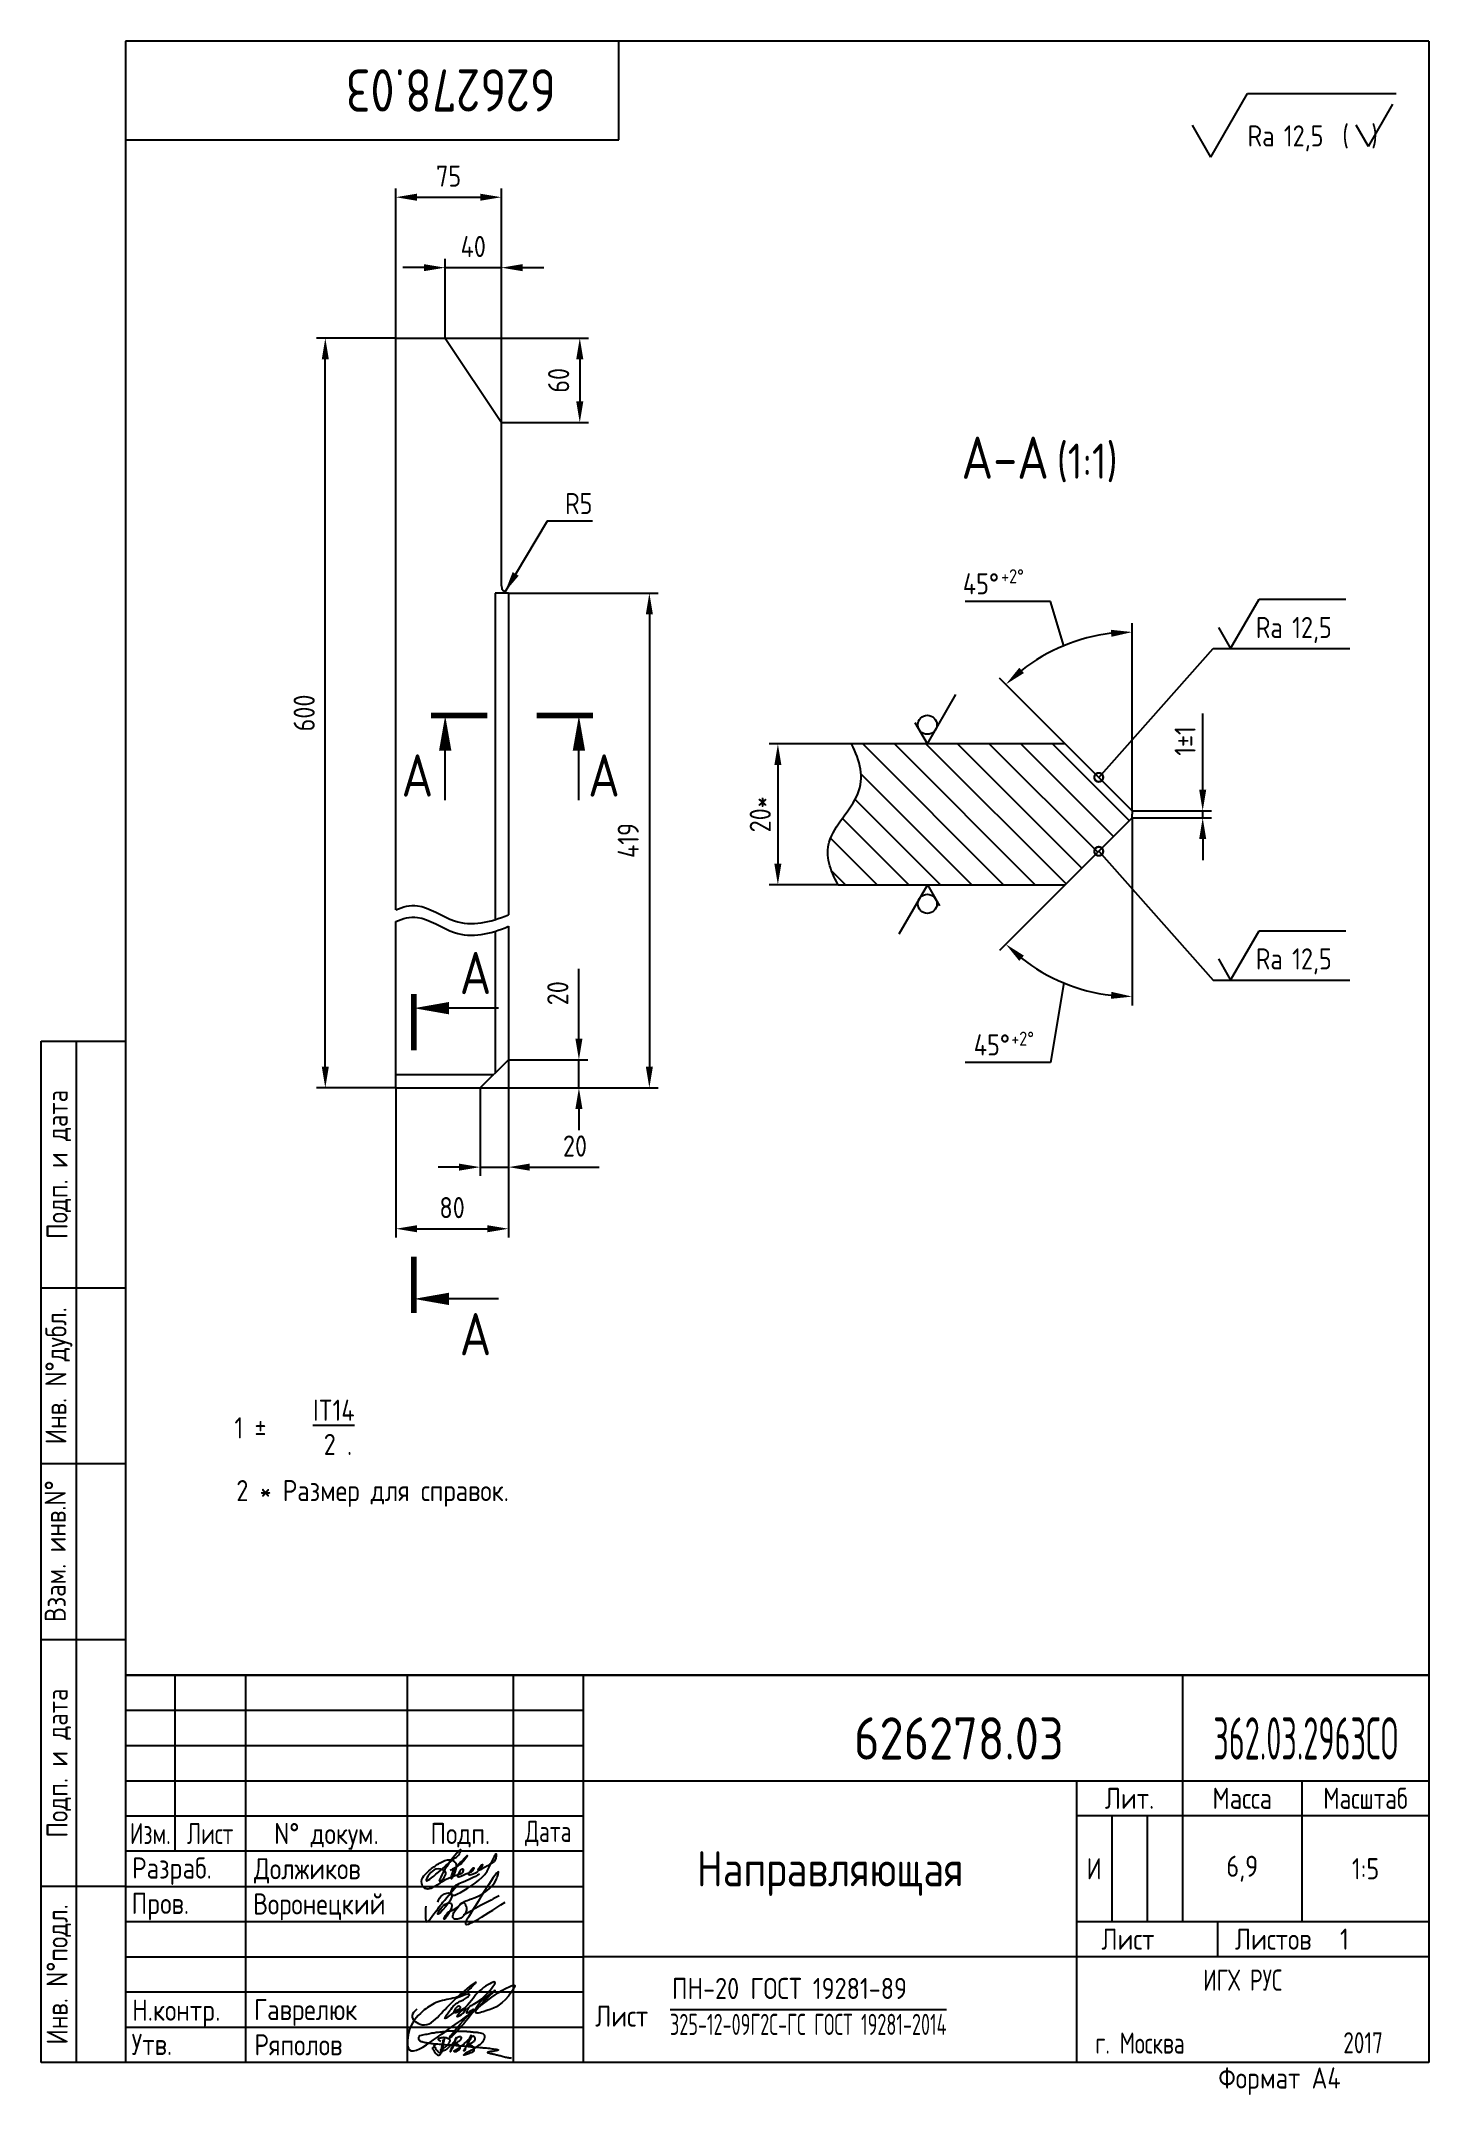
# Paper-space layout 'A3_protect' of a CAD drawing. Header units: millimetres. Extents: x 554 to 751, y 0 to 292.
# The model-space entities are those that its viewports show. They can reach past a viewport. Long polylines and large blocks are cut down to what shows.
import ezdxf
from ezdxf.enums import TextEntityAlignment as Align

# ---------------------------------------------------------------- set-up
doc = ezdxf.new("R2010")
doc.units = ezdxf.units.MM
doc.layers.add('AM_VIEWS', color=1, linetype='Continuous', lineweight=25, plot=False)
for name, color, linetype in [('Bord', 1, 'Continuous'), ('Cont', 6, 'Continuous'), ('Dim', 7, 'Continuous'), ('Hatch', 2, 'Continuous'), ('Text', 3, 'Continuous'), ('Textb', 6, 'Continuous'), ('Vporti', 7, 'Continuous')]:
    doc.layers.add(name, color=color, linetype=linetype)
doc.layers.get('Vporti').off()
doc.styles.add('Style1', font='romans.shx', dxfattribs={"width": 0.8})
doc.dimstyles.new('Copy of Lin_5', dxfattribs={"dimscale": 5, "dimtxt": 3, "dimasz": 3, "dimexe": 1.25, "dimexo": 0, "dimgap": 1.5, "dimtad": 1, "dimdec": 0, "dimtxsty": 'Style1', "dimcen": 2.5, "dimclrt": 3, "dimadec": 5, "dimazin": 0, "dimtfac": 1, "dimtdec": 0, "dimtmove": 0, "dimatfit": 3, "dimldrblk": 'DOTSMALL', "dimfxl": 1, "dimarcsym": 0})
doc.dimstyles.new('Dia$0', dxfattribs={"dimtxt": 3, "dimasz": 3, "dimexe": 1.25, "dimexo": 0, "dimgap": 1, "dimtad": 1, "dimtxsty": 'Style1', "dimcen": 2.5, "dimclrt": 3, "dimadec": 0, "dimazin": 0, "dimtfac": 1, "dimtmove": 0, "dimatfit": 3, "dimfxl": 1, "dimarcsym": 0})
doc.dimstyles.new('Poz_2', dxfattribs={"dimscale": 2, "dimtxt": 6, "dimasz": 2.5, "dimexe": 1.25, "dimexo": 0, "dimgap": 1, "dimtad": 2, "dimtoh": 1, "dimdec": 0, "dimtxsty": 'Style1', "dimblk": 'DOTSMALL', "dimcen": 2.5, "dimclrt": 6, "dimadec": 0, "dimazin": 0, "dimtfac": 1, "dimtdec": 0, "dimtmove": 0, "dimatfit": 3, "dimldrblk": 'DOTSMALL', "dimfxl": 1, "dimarcsym": 0})

# ---------------------------------------------------------------- blocks, each defined once
blk = doc.blocks.new('A4')
at = {"layer": 'Bord'}
for p, q in [((20, 55), (85, 55)), ((20, 50), (85, 50)), ((20, 45), (85, 45)), ((160, 40), (160, 25)), ((165, 40), (165, 25)), ((20, 30), (85, 30)), ((20, 25), (85, 25)), ((20, 20), (85, 20)), ((20, 15), (85, 15)), ((20, 10), (85, 10))]:
    blk.add_line(p, q, dxfattribs=at)
at = {"layer": 'Cont'}
for p, q in [((205, 292), (20, 292)), ((20, 292), (20, 5)), ((90, 278), (90, 292)), ((205, 292), (205, 5)), ((20, 278), (90, 278)), ((8, 5), (8, 150)), ((8, 150), (20, 150)), ((13, 5), (13, 150)), ((8, 115), (20, 115)), ((20, 90), (8, 90)), ((20, 65), (8, 65)), ((205, 60), (20, 60)), ((20, 60), (205, 60)), ((27, 60), (27, 35)), ((37, 60), (37, 5)), ((60, 5), (60, 60)), ((75, 60), (75, 5)), ((85, 5), (85, 60)), ((170, 60), (170, 25)), ((85, 45), (205, 45)), ((155, 5), (155, 45)), ((187, 25), (187, 45)), ((20, 40), (85, 40)), ((205, 40), (155, 40)), ((85, 35), (20, 35)), ((20, 30), (8, 30)), ((155, 25), (205, 25)), ((175, 25), (175, 20)), ((205, 20), (85, 20)), ((20, 5), (8, 5)), ((205, 5), (20, 5))]:
    blk.add_line(p, q, dxfattribs=at)
at = {"layer": 'Text', "style": 'Style1', "width": 0.8}
for s, p in [('Подп. и дата', (10.5, 132.5)), ('Инв. N%%dдубл.', (10.5, 102.5)), ('Взам. инв.N%%d ', (10, 78.38)), ('Подп. и дата', (10.5, 47.5)), ('Инв. N%%dподл.', (10.5, 17.5))]:
    blk.add_text(s, height=3, rotation=90, dxfattribs=at).set_placement(p, align=Align.MIDDLE)
at = {"layer": 'Text', "style": 'Style1'}
for s, width, p in [('Лит.', 0.8, (162.5, 42.5)), ('Масса', 0.8, (178.5, 42.5)), ('Масштаб', 0.75, (196, 42.5)), ('Изм.', 0.7, (23.5, 37.5)), ('Лист', 0.7, (32, 37.5)), ('N%%d докум.', 0.8, (48.5, 37.5)), ('Подп.', 0.8, (67.5, 37.5)), ('Лист', 0.8, (162.27, 22.5)), ('Листов', 0.8, (182.9, 22.5))]:
    blk.add_text(s, height=3, dxfattribs=dict(at, width=width)).set_placement(p, align=Align.MIDDLE_CENTER)
at = {"layer": 'Text', "style": 'Style1', "width": 0.7}
for s, p in [('Дата', (80, 37.5)), ('ИГХ РУС', (178.57, 16.69))]:
    blk.add_text(s, height=3, dxfattribs=at).set_placement(p, align=Align.MIDDLE)
at = {"layer": 'Text', "style": 'Style1'}
for s, width, p in [('Разpаб.', 0.8, (20.92, 31.1)), ('Пpов.', 0.8, (20.84, 26.08)), ('Н.контp.', 0.8, (20.92, 10.92)), ('Утв.', 0.8, (20.84, 6.06)), ('г. Москва', 0.7, (157.64, 6.25)), ('Фоpмат А4', 0.8, (175.11, 1.29))]:
    blk.add_text(s, height=3, dxfattribs=dict(at, width=width)).set_placement(p)
for tag, p, width in [('ФИО', (39, 31), 0.8), ('ФИО', (39, 26), 0.8), ('ГОСТ_СОРТАМЕНТА', (98.19, 14), 0.8), ('ФИО', (39, 11), 0.8), ('ФИО', (39, 6), 0.8), ('2017', (192.85, 6.29), 0.7)]:
    blk.add_attdef(tag, p, '', height=3, dxfattribs=dict(at, width=width))
at = {"layer": 'Text', "style": 'Style1', "width": 0.8}
for tag, p in [('И', (157.49, 32.5)), ('700', (178.5, 32.5)), ('1:20', (196, 32.5))]:
    blk.add_attdef(tag, text='', height=3, dxfattribs=at).set_placement(p, align=Align.MIDDLE)
blk.add_attdef('Сборочный_чертеж', text='', height=3, dxfattribs=at).set_placement((120, 21.3), align=Align.CENTER)
for tag, p in [('1', (171.12, 22.5)), ('2', (193, 22.5))]:
    blk.add_attdef(tag, text='', height=3, dxfattribs=at).set_placement(p, align=Align.MIDDLE_CENTER)
blk.add_attdef('ЛИСТ', text='', height=3, dxfattribs=at).set_placement((85.99, 12.5), align=Align.MIDDLE_LEFT)
at = {"layer": 'Text', "style": 'Style1', "width": 0.7}
blk.add_attdef('%%OГОСТ_ТЕХ._ТРЕБОВАНИЙ', text='', height=3, dxfattribs=at).set_placement((98.19, 8), align=Align.BOTTOM_LEFT)
at = {"layer": 'Textb', "style": 'Style1', "width": 0.8}
blk.add_attdef('1234567', (81, 290), '', height=6, rotation=180, dxfattribs=at)
blk.add_attdef('1234567', (123.4, 48), '', height=6, dxfattribs=at)
for tag, height, p in [('123ХЯ', 6, (183.62, 48)), ('НАИМЕНОВАНИЕ', 5, (120, 30))]:
    blk.add_attdef(tag, text='', height=height, dxfattribs=at).set_placement(p, align=Align.CENTER)
blk = doc.blocks.new('A$C314368CF')
at = {"layer": 'Text'}
for q in [(7.18, 6), (1.98, 3)]:
    blk.add_line((3.72, 0), q, dxfattribs=at)
at = {"layer": 'Text', "style": 'Style1', "width": 0.8}
blk.add_text('(  )', height=3, dxfattribs=at).set_placement((0, 0))
blk = doc.blocks.new('sherISO_18')
at = {"layer": 'Cont'}
for p, q in [((-30.94, -16.46), (-25.74, -7.46)), ((-25.74, -7.46), (-4.67, -7.46)), ((-30.94, -16.46), (-33.54, -11.96))]:
    blk.add_line(p, q, dxfattribs=at)
blk.add_blockref('A$C314368CF', (-12.3, -14.96))
at = {"layer": 'Textb', "style": 'Style1', "width": 0.8}
blk.add_text('Ra', height=3, dxfattribs=at).set_placement((-25.74, -14.96))
blk.add_attdef('12,5', (-20.6, -14.96), '', height=3, dxfattribs=at)
blk = doc.blocks.new('razrez05')
at = {"layer": 'Text'}
blk.add_lwpolyline([(0, 0, 0, 1.76, 0), (0, -5, 1.76, 1.76, 0)], format="xyseb", dxfattribs=at)
at = {"layer": 'Text', "const_width": 0.8}
blk.add_lwpolyline([(-1.997, 0), (6.003, 0)], dxfattribs=at)
at = {"layer": 'Text'}
blk.add_lwpolyline([(0, -12), (0, -5)], dxfattribs=at)
at = {"layer": 'Textb', "style": 'Style1', "width": 0.8}
blk.add_attdef('А', text='', height=6, dxfattribs=at).set_placement((-1.7, -11.499, 39), align=Align.RIGHT)
blk = doc.blocks.new('*D48')
at = {"layer": 'Defpoints', "color": 0, "transparency": 16777216}
for p in [(2882.94, 2208.19), (2932.94, 2208.19), (2932.94, 1675.87)]:
    blk.add_point(p, dxfattribs=at)
at = {"layer": 'Dim', "color": 0, "lineweight": -2, "transparency": 16777216}
for p, q in [((2932.94, 2208.19), (2876.69, 2208.19)), ((2882.94, 1690.87), (2882.94, 2193.19)), ((2932.94, 1675.87), (2876.69, 1675.87))]:
    blk.add_line(p, q, dxfattribs=at)
at = {"layer": 'Dim', "color": 0, "transparency": 16777216}
for points in [[(2880.44, 2193.19), (2885.44, 2193.19), (2882.94, 2208.19)], [(2880.44, 1690.87), (2885.44, 1690.87), (2882.94, 1675.87)]]:
    blk.add_solid(points, dxfattribs=at)
at = {"layer": 'Dim', "color": 3, "transparency": 16777216, "insert": (2867.94, 1942.03), "char_height": 15, "attachment_point": 5, "rotation": 90, "style": 'Style1'}
blk.add_mtext('600', dxfattribs=at)
blk = doc.blocks.new('_DotSmall')
at = {"color": 0, "linetype": 'ByBlock', "const_width": 0.5}
blk.add_lwpolyline([(-0.0625, 0, 1), (0.0625, 0, 1)], format="xyb", close=True, dxfattribs=at)
blk = doc.blocks.new('*D49')
at = {"layer": 'Defpoints', "color": 0, "transparency": 16777216}
for p in [(3012.94, 1695.87), (2932.94, 1675.87), (3012.94, 1575.87)]:
    blk.add_point(p, dxfattribs=at)
at = {"layer": 'Dim', "color": 0, "lineweight": -2, "transparency": 16777216}
for p, q in [((3012.94, 1695.87), (3012.94, 1569.62)), ((2932.94, 1675.87), (2932.94, 1569.62)), ((2947.94, 1575.87), (2997.94, 1575.87))]:
    blk.add_line(p, q, dxfattribs=at)
at = {"layer": 'Dim', "color": 0, "transparency": 16777216}
for points in [[(2947.94, 1578.37), (2947.94, 1573.37), (2932.94, 1575.87)], [(2997.94, 1578.37), (2997.94, 1573.37), (3012.94, 1575.87)]]:
    blk.add_solid(points, dxfattribs=at)
at = {"layer": 'Dim', "color": 3, "transparency": 16777216, "insert": (2972.94, 1590.87), "char_height": 15, "attachment_point": 5, "style": 'Style1'}
blk.add_mtext('80', dxfattribs=at)
blk = doc.blocks.new('*D50')
at = {"layer": 'Defpoints', "color": 0, "transparency": 16777216}
for p in [(3012.94, 1695.87), (2992.94, 1675.87), (3012.94, 1619.62)]:
    blk.add_point(p, dxfattribs=at)
at = {"layer": 'Dim', "color": 0, "lineweight": -2, "transparency": 16777216}
for p, q in [((3012.94, 1695.87), (3012.94, 1613.37)), ((2992.94, 1675.87), (2992.94, 1613.37)), ((2977.94, 1619.62), (2962.94, 1619.62)), ((2992.94, 1619.62), (3012.94, 1619.62)), ((3027.94, 1619.62), (3077.37, 1619.62))]:
    blk.add_line(p, q, dxfattribs=at)
at = {"layer": 'Dim', "color": 0, "transparency": 16777216}
for points in [[(2977.94, 1622.12), (2977.94, 1617.12), (2992.94, 1619.62)], [(3027.94, 1622.12), (3027.94, 1617.12), (3012.94, 1619.62)]]:
    blk.add_solid(points, dxfattribs=at)
at = {"layer": 'Dim', "color": 3, "transparency": 16777216, "insert": (3060.15, 1634.62), "char_height": 15, "attachment_point": 5, "style": 'Style1'}
blk.add_mtext('20', dxfattribs=at)
blk = doc.blocks.new('*D51')
at = {"layer": 'Defpoints', "color": 0, "transparency": 16777216}
for p in [(3012.94, 1695.87), (3062.94, 1695.87), (2992.94, 1675.87)]:
    blk.add_point(p, dxfattribs=at)
at = {"layer": 'Dim', "color": 0, "lineweight": -2, "transparency": 16777216}
for p, q in [((3062.94, 1710.87), (3062.94, 1760.3)), ((3012.94, 1695.87), (3069.19, 1695.87)), ((3062.94, 1675.87), (3062.94, 1695.87)), ((2992.94, 1675.87), (3069.19, 1675.87)), ((3062.94, 1660.87), (3062.94, 1645.87))]:
    blk.add_line(p, q, dxfattribs=at)
at = {"layer": 'Dim', "color": 0, "transparency": 16777216}
for points in [[(3060.44, 1710.87), (3065.44, 1710.87), (3062.94, 1695.87)], [(3060.44, 1660.87), (3065.44, 1660.87), (3062.94, 1675.87)]]:
    blk.add_solid(points, dxfattribs=at)
at = {"layer": 'Dim', "color": 3, "transparency": 16777216, "insert": (3047.94, 1743.09), "char_height": 15, "attachment_point": 5, "rotation": 90, "style": 'Style1'}
blk.add_mtext('20', dxfattribs=at)
blk = doc.blocks.new('*D52')
at = {"layer": 'Defpoints', "color": 0, "transparency": 16777216}
for p in [(3007.94, 2258.19), (2967.94, 2208.19), (3007.94, 2148.19)]:
    blk.add_point(p, dxfattribs=at)
at = {"layer": 'Dim', "color": 0, "lineweight": -2, "transparency": 16777216}
for p, q in [((2967.94, 2208.19), (2967.94, 2264.44)), ((3007.94, 2148.19), (3007.94, 2264.44)), ((2952.94, 2258.19), (2937.94, 2258.19)), ((2967.94, 2258.19), (3007.94, 2258.19)), ((3022.94, 2258.19), (3037.94, 2258.19))]:
    blk.add_line(p, q, dxfattribs=at)
at = {"layer": 'Dim', "color": 0, "transparency": 16777216}
for points in [[(2952.94, 2260.69), (2952.94, 2255.69), (2967.94, 2258.19)], [(3022.94, 2260.69), (3022.94, 2255.69), (3007.94, 2258.19)]]:
    blk.add_solid(points, dxfattribs=at)
at = {"layer": 'Dim', "color": 3, "transparency": 16777216, "insert": (2987.94, 2273.19), "char_height": 15, "attachment_point": 5, "style": 'Style1'}
blk.add_mtext('40', dxfattribs=at)
blk = doc.blocks.new('*D53')
at = {"layer": 'Defpoints', "color": 0, "transparency": 16777216}
for p in [(2967.94, 2208.19), (3007.94, 2148.19), (3063.56, 2148.19)]:
    blk.add_point(p, dxfattribs=at)
at = {"layer": 'Dim', "color": 0, "lineweight": -2, "transparency": 16777216}
for p, q in [((2967.94, 2208.19), (3069.81, 2208.19)), ((3063.56, 2193.19), (3063.56, 2163.19)), ((3007.94, 2148.19), (3069.81, 2148.19))]:
    blk.add_line(p, q, dxfattribs=at)
at = {"layer": 'Dim', "color": 0, "transparency": 16777216}
for points in [[(3061.06, 2193.19), (3066.06, 2193.19), (3063.56, 2208.19)], [(3061.06, 2163.19), (3066.06, 2163.19), (3063.56, 2148.19)]]:
    blk.add_solid(points, dxfattribs=at)
at = {"layer": 'Dim', "color": 3, "transparency": 16777216, "insert": (3048.56, 2178.19), "char_height": 15, "attachment_point": 5, "rotation": 90, "style": 'Style1'}
blk.add_mtext('60', dxfattribs=at)
blk = doc.blocks.new('*D54')
at = {"layer": 'Defpoints', "color": 0, "transparency": 16777216}
for p in [(3012.94, 2027.19), (2992.94, 1675.87), (3112.94, 1675.87)]:
    blk.add_point(p, dxfattribs=at)
at = {"layer": 'Dim', "color": 0, "lineweight": -2, "transparency": 16777216}
for p, q in [((3012.94, 2027.19), (3119.19, 2027.19)), ((3112.94, 2012.19), (3112.94, 1690.87)), ((2992.94, 1675.87), (3119.19, 1675.87))]:
    blk.add_line(p, q, dxfattribs=at)
at = {"layer": 'Dim', "color": 0, "transparency": 16777216}
for points in [[(3110.44, 2012.19), (3115.44, 2012.19), (3112.94, 2027.19)], [(3110.44, 1690.87), (3115.44, 1690.87), (3112.94, 1675.87)]]:
    blk.add_solid(points, dxfattribs=at)
at = {"layer": 'Dim', "color": 3, "transparency": 16777216, "insert": (3097.94, 1851.53), "char_height": 15, "attachment_point": 5, "rotation": 90, "style": 'Style1'}
blk.add_mtext('419', dxfattribs=at)
blk = doc.blocks.new('*D56')
at = {"layer": 'Defpoints', "color": 0, "transparency": 16777216}
for p in [(3325.56, 958.78), (3314.75, 938.78), (3323.31, 938.78)]:
    blk.add_point(p, dxfattribs=at)
at = {"layer": 'Dim', "color": 0, "lineweight": -2, "transparency": 16777216}
for p, q in [((3325.56, 958.78), (3313.5, 958.78)), ((3314.75, 955.78), (3314.75, 941.78)), ((3323.31, 938.78), (3313.5, 938.78))]:
    blk.add_line(p, q, dxfattribs=at)
at = {"layer": 'Dim', "color": 0, "transparency": 16777216}
for points in [[(3314.25, 955.78), (3315.25, 955.78), (3314.75, 958.78)], [(3314.25, 941.78), (3315.25, 941.78), (3314.75, 938.78)]]:
    blk.add_solid(points, dxfattribs=at)
at = {"layer": 'Dim', "color": 3, "transparency": 16777216, "insert": (3312.25, 948.78), "char_height": 3, "attachment_point": 5, "rotation": 90, "style": 'Style1'}
blk.add_mtext('20*', dxfattribs=at)
blk = doc.blocks.new('*D57')
at = {"layer": 'Defpoints', "color": 0, "transparency": 16777216}
for p in [(3365.05, 949.28), (3365.05, 948.28), (3375.05, 949.28)]:
    blk.add_point(p, dxfattribs=at)
at = {"layer": 'Dim', "color": 0, "lineweight": -2, "transparency": 16777216}
for p, q in [((3375.05, 952.28), (3375.05, 963.11)), ((3365.05, 949.28), (3376.3, 949.28)), ((3365.05, 948.28), (3376.3, 948.28)), ((3375.05, 948.28), (3375.05, 949.28)), ((3375.05, 945.28), (3375.05, 942.28))]:
    blk.add_line(p, q, dxfattribs=at)
at = {"layer": 'Dim', "color": 0, "transparency": 16777216}
for points in [[(3374.55, 952.28), (3375.55, 952.28), (3375.05, 949.28)], [(3374.55, 945.28), (3375.55, 945.28), (3375.05, 948.28)]]:
    blk.add_solid(points, dxfattribs=at)
at = {"layer": 'Dim', "color": 3, "transparency": 16777216, "insert": (3372.55, 959.2), "char_height": 3, "attachment_point": 5, "rotation": 90, "style": 'Style1'}
blk.add_mtext('1%%p1', dxfattribs=at)
blk = doc.blocks.new('sherISO_09')
at = {"layer": 'Text'}
for q in [(4.04, 7), (-1.73, 3)]:
    blk.add_line((0, 0), q, dxfattribs=at)
blk.add_circle((0, 2.71), 1.35, dxfattribs=at)
blk = doc.blocks.new('sherISO_01')
at = {"layer": 'Text'}
blk.add_line((4.04, 7), (16.36, 7), dxfattribs=at)
blk.add_lwpolyline([(-1.73, 3), (0, 0), (4.04, 7)], dxfattribs=at)
at = {"layer": 'Text', "style": 'Style1', "width": 0.8}
blk.add_text('Ra', height=3, dxfattribs=at).set_placement((3.58, 1.5))
blk.add_attdef('12,5', (8.73, 1.5), '', height=3, dxfattribs=at)
blk = doc.blocks.new('ZNAK01')
at = {"layer": 'Textb', "style": 'Style1', "width": 0.8}
blk.add_attdef('А', text='', height=6, dxfattribs=at).set_placement((3.95, -0.02), align=Align.RIGHT)
blk.add_attdef('SC(1)', (5.07, -0.02), '', height=5, dxfattribs=at)
blk = doc.blocks.new('*D58')
at = {"layer": 'Defpoints', "color": 0, "transparency": 16777216}
for p in [(3007.94, 2308.19), (2932.94, 2208.19), (3007.94, 2148.19)]:
    blk.add_point(p, dxfattribs=at)
at = {"layer": 'Dim', "color": 0, "lineweight": -2, "transparency": 16777216}
for p, q in [((2932.94, 2208.19), (2932.94, 2314.44)), ((3007.94, 2148.19), (3007.94, 2314.44)), ((2947.94, 2308.19), (2992.94, 2308.19))]:
    blk.add_line(p, q, dxfattribs=at)
at = {"layer": 'Dim', "color": 0, "transparency": 16777216}
for points in [[(2947.94, 2310.69), (2947.94, 2305.69), (2932.94, 2308.19)], [(2992.94, 2310.69), (2992.94, 2305.69), (3007.94, 2308.19)]]:
    blk.add_solid(points, dxfattribs=at)
at = {"layer": 'Dim', "color": 3, "transparency": 16777216, "insert": (2970.44, 2323.19), "char_height": 15, "attachment_point": 5, "style": 'Style1'}
blk.add_mtext('75', dxfattribs=at)
blk = doc.blocks.new('razrez03')
at = {"layer": 'Text', "const_width": 0.8}
blk.add_lwpolyline([(0, 1.997), (0, -6.003)], dxfattribs=at)
at = {"layer": 'Text'}
blk.add_lwpolyline([(0, 0, 0, 1.76, 0), (5, 0, 1.76, 1.76, 0)], format="xyseb", dxfattribs=at)
blk.add_lwpolyline([(12, 0), (5, 0)], dxfattribs=at)
at = {"layer": 'Textb', "style": 'Style1', "width": 0.8}
blk.add_attdef('A', (6.5, 2), '', height=6, dxfattribs=at)

msp = doc.modelspace()

# ---------------------------------------------------------------- hatches: boundary and pattern name
at = {"layer": 'Hatch'}
h = msp.add_hatch(dxfattribs=at)
h.set_pattern_fill('ANSI31', color=256, angle=90)
h.set_pattern_definition([(135, (4389.721, -2241.4487), (-2.245064, -2.245064), [])])
edge = h.paths.add_edge_path()
edge.add_line((3355.547, 938.783), (3365.047, 948.283))
edge.add_line((3365.047, 948.283), (3365.047, 948.783))
edge.add_line((3365.047, 948.783), (3365.047, 949.283))
edge.add_line((3365.047, 949.283), (3355.547, 958.783))
edge.add_line((3355.547, 958.783), (3325.198, 958.783))
edge.add_spline(control_points=[(3325.198, 958.783), (3326.476, 956.361), (3327.571, 951.574), (3320.675, 945.339), (3322.141, 940.852), (3323.308, 938.783)], knot_values=[4.6417802, 4.6417802, 4.6417802, 4.6417802, 12.5040086, 20.492659, 27.110833, 27.110833, 27.110833, 27.110833], degree=3, periodic=0)
edge.add_line((3323.308, 938.783), (3355.547, 938.783))

# ---------------------------------------------------------------- linework, layer by layer
at = {"layer": 'AM_VIEWS'}
for points in [[(2932.936, 1802.222), (2938.069, 1804.538), (2951.949, 1808.07), (2977.763, 1788.016), (2999.891, 1793.393), (3012.936, 1798.856)], [(2932.936, 1793.944), (2938.069, 1796.261), (2951.949, 1799.792), (2977.763, 1779.738), (2999.891, 1785.115), (3012.936, 1790.579)]]:
    msp.add_open_spline(points, degree=3, knots=[18.3273614, 18.3273614, 18.3273614, 18.3273614, 34.9347155, 63.336297, 103.0176146, 103.0176146, 103.0176146, 103.0176146], dxfattribs=at)
at = {"layer": 'Bord'}
msp.add_open_spline([(3323.308, 938.783), (3322.141, 940.852), (3320.675, 945.339), (3327.571, 951.574), (3326.476, 956.361), (3325.198, 958.783)], degree=3, knots=[4.6417802, 4.6417802, 4.6417802, 4.6417802, 11.2599542, 19.2486046, 27.110833, 27.110833, 27.110833, 27.110833], dxfattribs=at)
at = {"layer": 'Cont'}
for p, q in [((2932.936, 2208.191), (2967.936, 2208.191)), ((2932.936, 1802.222), (2932.936, 2208.191)), ((2967.936, 2208.191), (3007.936, 2148.191)), ((3007.936, 2032.191), (3007.936, 2148.191)), ((3003.436, 2027.191), (3003.436, 1795.351)), ((3012.936, 2027.191), (3003.436, 2027.191)), ((3012.936, 2027.191), (3012.936, 2027.191)), ((3012.936, 2027.191), (3012.936, 1798.856)), ((2932.936, 1675.874), (2932.936, 1793.944)), ((3012.936, 1790.579), (3012.936, 1695.874)), ((3003.436, 1787.073), (3003.436, 1686.374)), ((2992.936, 1675.874), (3012.936, 1695.874)), ((2932.936, 1685.374), (3002.436, 1685.374)), ((2932.936, 1675.874), (2992.936, 1675.874)), ((3355.547, 958.783), (3325.198, 958.783)), ((3365.047, 949.283), (3355.547, 958.783)), ((3365.047, 948.283), (3355.547, 938.783)), ((3365.047, 949.283), (3365.047, 948.783)), ((3365.047, 948.283), (3365.047, 948.783)), ((3365.047, 948.283), (3365.047, 948.783)), ((3323.308, 938.783), (3355.547, 938.783))]:
    msp.add_line(p, q, dxfattribs=at)
msp.add_arc((3012.936, 2032.191), 5, 180, 270, dxfattribs=at)
at = {"layer": 'Dim'}
for p, q in [((3040.408, 2078.225), (3010.374, 2027.898)), ((3072.551, 2078.225), (3040.408, 2078.225)), ((3353.44, 979.019), (3341.354, 979.019)), ((3355.336, 972.728), (3353.44, 979.019)), ((3365.047, 972.93), (3365.047, 975.91)), ((3365.047, 949.283), (3365.047, 972.93)), ((3376.562, 972.311), (3395.955, 972.311)), ((3355.547, 958.783), (3346.219, 968.111)), ((3365.047, 948.283), (3365.047, 924.635)), ((3355.547, 938.783), (3346.219, 929.454)), ((3355.336, 924.837), (3353.44, 913.546)), ((3365.047, 924.635), (3365.047, 921.655)), ((3376.562, 925.254), (3395.955, 925.254)), ((3353.44, 913.546), (3341.354, 913.546))]:
    msp.add_line(p, q, dxfattribs=at)
for centre, start, end in [((3365.047, 949.283), 96.77723, 128.22277), ((3365.047, 948.283), 231.77723, 263.22277)]:
    msp.add_arc(centre, 25.377, start, end, dxfattribs=at)
for points in [[(3015.914, 2042.06), (3020.208, 2039.498), (3010.374, 2027.898)], [(3362.023, 974.982), (3362.082, 973.984), (3365.047, 974.66)], [(3349.678, 968.846), (3349.014, 969.593), (3347.103, 967.227)], [(3349.014, 927.972), (3349.678, 928.72), (3347.103, 930.338)], [(3362.082, 923.582), (3362.023, 922.584), (3365.047, 922.905)]]:
    msp.add_solid(points, dxfattribs=at)

# ---------------------------------------------------------------- block references
at = {"layer": 'Cont', "color": 2, "xscale": 5, "yscale": 5}
msp.add_blockref('razrez05', (2968.037, 1940.181), dxfattribs=at).add_auto_attribs({'А': 'А'})
at = {"layer": 'Cont', "color": 2}
ref = msp.add_blockref('razrez05', (3062.936, 1940.181), dxfattribs=dict(at, xscale=-5, yscale=5))
ref.add_attrib('А', 'А', dxfattribs={"layer": 'Textb', "height": 30, "style": 'Style1', "width": 0.8}).set_placement((3092.008, 1882.687, 39), align=Align.RIGHT)
at = {"layer": 'Cont', "color": 2, "xscale": 5, "yscale": 5, "zscale": 5}
msp.add_blockref('razrez03', (2945.802, 1732.468), dxfattribs=at).add_auto_attribs({'A': 'А'})
at = {"layer": 'Cont', "color": 2}
ref = msp.add_blockref('razrez03', (2945.802, 1526.083), dxfattribs=dict(at, xscale=-5, yscale=5, zscale=5, rotation=180))
ref.add_attrib('A', 'А', (2978.302, 1486.083), dxfattribs={"layer": 'Textb', "height": 30, "style": 'Style1', "width": 0.8})
msp.add_blockref('sherISO_09', (3335.968, 958.783), dxfattribs=at)
at = {"layer": 'Cont', "color": 2, "rotation": 180}
msp.add_blockref('sherISO_09', (3335.968, 938.783), dxfattribs=at)
at = {"layer": 'Hatch', "zscale": 5}
msp.add_blockref('ZNAK01', (3349.271, 996.443), dxfattribs=at).add_auto_attribs({'А': 'A-A', 'SC(1)': '(1:1)'})
at = {"layer": 'Hatch'}
for p in [(3379.015, 972.311), (3379.015, 925.254)]:
    msp.add_blockref('sherISO_01', p, dxfattribs=at).add_auto_attribs({'12,5': '12,5'})

# ---------------------------------------------------------------- texts
at = {"layer": 'Dim', "color": 3, "style": 'Style1', "width": 0.8}
for s, height, p in [('45°', 3, (3341.011, 980.019)), ('+2%%D', 2, (3346.44, 981.586)), ('45°', 3, (3342.558, 914.546)), ('+2%%D', 2, (3347.88, 915.932))]:
    msp.add_text(s, height=height, dxfattribs=at).set_placement(p)
at = {"layer": 'Dim', "color": 3, "insert": (3062.837, 2090.725), "char_height": 15, "attachment_point": 5, "style": 'Style1'}
msp.add_mtext('\\A1;R5', dxfattribs=at)

# ---------------------------------------------------------------- dimensions: what is measured, and where the dimension line sits
at = {"layer": 'Dim'}
for base, p1, p2, angle, picture, middle in [((3007.936, 2308.191), (2932.936, 2208.191), (3007.936, 2148.191), 0, '*D58', (2970.436, 2323.191)), ((3007.936, 2258.191), (2967.936, 2208.191), (3007.936, 2148.191), 0, '*D52', (2987.936, 2273.191)), ((3063.561, 2148.191), (2967.936, 2208.191), (3007.936, 2148.191), 90, '*D53', (3048.561, 2178.191)), ((3062.936, 1695.874), (2992.936, 1675.874), (3012.936, 1695.874), 90, '*D51', (3047.936, 1743.088))]:
    dim = msp.add_linear_dim(base=base, p1=p1, p2=p2, angle=angle, dimstyle='Copy of Lin_5', dxfattribs=at)
    dim.commit()
    dim.dimension.update_dxf_attribs({"geometry": picture, "text_midpoint": middle})
for base, p1, p2, text, picture, middle in [((2882.936, 2208.191), (2932.936, 1675.874), (2932.936, 2208.191), '600', '*D48', (2867.936, 1942.033)), ((3112.936, 1675.874), (3012.936, 2027.191), (2992.936, 1675.874), '419', '*D54', (3097.936, 1851.533))]:
    dim = msp.add_linear_dim(base=base, p1=p1, p2=p2, angle=90, text=text, dimstyle='Copy of Lin_5', dxfattribs=at)
    dim.commit()
    dim.dimension.update_dxf_attribs({"geometry": picture, "text_midpoint": middle})
for base, p1, picture, middle in [((3012.936, 1575.874), (2932.936, 1675.874), '*D49', (2972.936, 1590.874)), ((3012.936, 1619.624), (2992.936, 1675.874), '*D50', (3060.151, 1634.624))]:
    dim = msp.add_linear_dim(base=base, p1=p1, p2=(3012.936, 1695.874), dimstyle='Copy of Lin_5', dxfattribs=at)
    dim.commit()
    dim.dimension.update_dxf_attribs({"geometry": picture, "text_midpoint": middle})
for base, p1, p2, text, override, picture, middle in [((3375.047, 949.283), (3365.047, 948.283), (3365.047, 949.283), '<>%%p1', {"dimtp": 1, "dimtm": 2, "dimarcsym": 1}, '*D57', (3372.547, 959.197)), ((3314.746, 938.783), (3325.558, 958.783), (3323.308, 938.783), '<>*', {"dimarcsym": 1}, '*D56', (3312.246, 948.783))]:
    dim = msp.add_linear_dim(base=base, p1=p1, p2=p2, angle=90, text=text, dimstyle='Dia$0', override=override, dxfattribs=at)
    dim.commit()
    dim.dimension.update_dxf_attribs({"geometry": picture, "text_midpoint": middle})

# ---------------------------------------------------------------- leaders
for points in [[(3360.297, 954.033), (3376.562, 972.311)], [(3360.297, 943.533), (3376.562, 925.254)]]:
    msp.add_leader(points, dimstyle='Poz_2', override={"dimscale": 1}, dxfattribs=at)

psp = doc.layouts.new('A3_protect')

# ---------------------------------------------------------------- linework, layer by layer
at = {"layer": 'Cont'}
psp.add_line((750.75, 291.98), (750.75, 4.98), dxfattribs=at)
at = {"layer": 'Text'}
for points, knots in [([(610.32, 30.92), (610.74, 31.84), (611.27, 33.02), (613.54, 35.59), (613.09, 34.42), (611.59, 33.4), (607.38, 29.28), (609.03, 32.03), (610.01, 32.71), (611.57, 32.02), (610.94, 31.21), (610.42, 30.53), (610.25, 30.79), (610.29, 30.88), (610.32, 30.92)], [0, 0, 0, 0, 4.062617, 5.226919, 5.800291, 6.663227, 11.774431, 12.938639, 14.11351, 15.354081, 16.396133, 16.918576, 17.03251, 17.182794, 17.182794, 17.182794, 17.182794]), ([(615.96, 31.71), (615.2, 31.29), (613.89, 30.56), (612.02, 29.98), (611.69, 28.05), (616.62, 31.15), (616.95, 31.76), (618.36, 34.79), (618.33, 33.35), (617.45, 33.22), (615.26, 31.75), (616.57, 33.5), (616.04, 31.99), (613.52, 30.88), (615.41, 33.05), (614.86, 31.85), (614.13, 31.88), (612.27, 30.64), (613.61, 32.9), (613.73, 31.81), (611.82, 31.37), (610.55, 30.53), (608.4, 29.18), (607.35, 30.91), (608.86, 32.33), (610.27, 33.29), (611.54, 33.93), (612.51, 33.52), (612.92, 32.53), (611.62, 30.21), (612.31, 32.5), (612.92, 32.95), (614.57, 34.77), (613.58, 33.31), (612.85, 32.77), (612.04, 32.38), (611.8, 32.25)], [0, 0, 0, 0, 2.703743, 4.672825, 5.02799, 7.955933, 13.437489, 13.883188, 14.189441, 16.413959, 17.478513, 18.47964, 18.959294, 20.910841, 22.003091, 22.470554, 23.533771, 24.710748, 26.01626, 26.201331, 27.488187, 30.382065, 32.258784, 33.069724, 35.439902, 37.010787, 38.612861, 39.32109, 39.818865, 41.83144, 42.782113, 44.494961, 45.867914, 46.467245, 48.290622, 49.101188, 49.101188, 49.101188, 49.101188]), ([(610.05, 27.73), (610.21, 28.11), (610.52, 28.86), (613.03, 29.42), (611.22, 26.97), (609.7, 25.64), (610.75, 27.63), (612.9, 27.7), (610.43, 24.4), (611.49, 26.61), (612.65, 26.51), (613.62, 28.01), (614.46, 26.64), (613.63, 25.3), (611.6, 25.3), (613.18, 27.7), (615.58, 28.37), (617.95, 29.65), (619.45, 34.08), (615.66, 27.55), (613, 23.41), (616.47, 25.68), (619.61, 27.73)], [0, 0, 0, 0, 1.213353, 2.399709, 5.497648, 5.861317, 7.611627, 8.43806, 10.837371, 11.583123, 13.461301, 14.534506, 15.162086, 17.217848, 17.944717, 20.123775, 21.948027, 26.460707, 27.144718, 34.52243, 35.159468, 41.304292, 41.304292, 41.304292, 41.304292]), ([(608.36, 27.18), (608.32, 26.72), (608.25, 26.06), (608.41, 24.52), (609.74, 26.42), (610.87, 27.85), (612.25, 29.46), (613.06, 30.4)], [0, 0, 0, 0, 1.523947, 2.237958, 3.351836, 5.856423, 9.374056, 9.374056, 9.374056, 9.374056]), ([(618.79, 28.63), (618.02, 28.23), (616.3, 27.36), (614.63, 26.41), (613.71, 25.88)], [0, 0, 0, 0, 2.587978, 5.77327, 5.77327, 5.77327, 5.77327]), ([(607.1, 12.55), (606.76, 12.24), (605.88, 11.43), (608.27, 9.57), (611.4, 12.83), (612.9, 14.44), (615.79, 16.66), (613.89, 14.58), (612.47, 14.06), (609.78, 13.67), (607.48, 12.01), (605.74, 9.97), (605.6, 5.45), (611.75, 9.82), (615.5, 12.43), (618.79, 15.13), (621.46, 16.26), (619.14, 12.93), (617.85, 12.61), (614.53, 11.55), (616.8, 13.99), (618.87, 15.7), (616.18, 13.89), (615.08, 11.79), (610.29, 6.67), (612.89, 10.15), (616.01, 13.37), (613.88, 11.57), (614.43, 12.9), (615.59, 13.43), (616.77, 14.28), (619.03, 17.13), (615.41, 15.02), (615.12, 13.71), (612.07, 11.11), (613.69, 11.81), (614.29, 13.03), (613.23, 12.25), (611.93, 11.72), (612.99, 13.37), (613.34, 12.65), (612.27, 12.19), (610.47, 10.44), (611.96, 12.68), (612.87, 13.63), (614.03, 13.95), (614.99, 14.99), (613.74, 14.5), (612.7, 14.1)], [0, 0, 0, 0, 1.17994, 3.087717, 5.863103, 12.338328, 12.854096, 14.088578, 16.834551, 19.302558, 21.570562, 25.210018, 27.650956, 31.348291, 40.129863, 44.562748, 45.223917, 46.979401, 51.214655, 52.099288, 55.323111, 56.227801, 58.471865, 60.028126, 65.752911, 68.466223, 71.038525, 71.934922, 72.780229, 73.495807, 76.028152, 77.999346, 80.11892, 83.1954, 85.334448, 86.270878, 87.060466, 88.110212, 88.803314, 89.989889, 90.197567, 90.706974, 92.884587, 94.19917, 96.055742, 97.375783, 97.753899, 99.636325, 99.636325, 99.636325, 99.636325]), ([(610.49, 7.97), (610.44, 7.98), (610.35, 8.01), (610.25, 8.1), (610.17, 8.18), (610.1, 8.29), (610.19, 8.38), (610.3, 8.44), (610.47, 8.49), (610.68, 8.53), (610.91, 8.55), (611.14, 8.52), (611.36, 8.47), (611.57, 8.38), (611.76, 8.24), (611.78, 8.02), (611.69, 7.87), (611.6, 7.7), (611.49, 7.54), (611.35, 7.38), (611.21, 7.22), (611.06, 7.13), (610.95, 7.03), (610.81, 6.96), (610.67, 6.91), (610.56, 6.85), (610.48, 6.81), (610.43, 6.75), (610.51, 6.7), (610.58, 6.69), (610.72, 6.67), (610.87, 6.67), (611.04, 6.72), (611.24, 6.79), (611.42, 6.94), (611.58, 7.12), (611.75, 7.25), (611.9, 7.41), (612.05, 7.53), (612.16, 7.64), (612.24, 7.74), (612.38, 7.89), (612.51, 8.13), (612.6, 8.28), (612.67, 8.56), (612.55, 8.26), (612.51, 8.04), (612.35, 7.69), (612.27, 7.41), (612.18, 7.17), (612.06, 6.91), (611.98, 6.72), (611.78, 6.38), (611.94, 6.77), (612.03, 7.05), (612.2, 7.34), (612.32, 7.6), (612.39, 7.79), (612.5, 8), (612.64, 8.18), (612.72, 8.35), (612.84, 8.49), (612.97, 8.64), (613.16, 8.7), (613.33, 8.63), (613.39, 8.47), (613.34, 8.3), (613.22, 8.11), (613.02, 7.97), (612.86, 7.83), (612.71, 7.77), (612.63, 7.73), (612.44, 7.69), (612.67, 7.67), (612.79, 7.6), (612.96, 7.53), (613.07, 7.4), (613.17, 7.27), (613.2, 7.14), (613.21, 6.97), (613.12, 6.8), (612.94, 6.66), (612.73, 6.54), (612.54, 6.46), (612.34, 6.52), (612.45, 6.7), (612.6, 6.76), (612.76, 6.87), (612.92, 6.96), (613.06, 7.06), (613.18, 7.14), (613.27, 7.21), (613.36, 7.29), (613.47, 7.37), (613.6, 7.47), (613.78, 7.62), (613.97, 7.79), (614.15, 7.97), (614.3, 8.09), (614.43, 8.21), (614.52, 8.34), (614.64, 8.44), (614.73, 8.57), (614.79, 8.68), (614.8, 8.87), (614.66, 8.69), (614.6, 8.54), (614.5, 8.29), (614.41, 8.06), (614.31, 7.82), (614.24, 7.58), (614.14, 7.38), (614.04, 7.15), (613.98, 6.94), (613.92, 6.74), (613.87, 6.63), (613.71, 6.59), (613.94, 6.94), (614.07, 7.14), (614.24, 7.47), (614.37, 7.69), (614.5, 7.92), (614.65, 8.2), (614.78, 8.49), (614.92, 8.67), (615.1, 8.78), (615.27, 8.61), (615.31, 8.41), (615.31, 8.23), (615.26, 8.06), (615.14, 7.93), (615, 7.82), (614.84, 7.71), (614.69, 7.63), (614.53, 7.59), (614.42, 7.57), (614.2, 7.58), (614.39, 7.54), (614.47, 7.5), (614.59, 7.48), (614.71, 7.44), (614.83, 7.41), (614.94, 7.32), (615.01, 7.22), (615.1, 7.11), (615.15, 6.99), (615.18, 6.86), (615.2, 6.73), (615.17, 6.59), (615.07, 6.48), (614.91, 6.37), (614.72, 6.33), (614.5, 6.26), (614.29, 6.15), (614.03, 6.08), (613.88, 6.04), (613.74, 6.02), (613.84, 6.18), (613.93, 6.24), (614.13, 6.39), (614.37, 6.49), (614.65, 6.64), (614.86, 6.76), (615.02, 6.84), (615.16, 6.93), (615.31, 7.03), (615.53, 7.18), (615.79, 7.36), (616.06, 7.55), (616.28, 7.72), (616.41, 7.89), (616.54, 8.04), (616.61, 8.2), (616.69, 8.34), (616.73, 8.52), (616.77, 8.73), (616.52, 9.08), (615.99, 9.19), (615.4, 9.23), (614.89, 9.26), (614.38, 9.34), (613.89, 9.36), (613.41, 9.34), (612.99, 9.38), (612.6, 9.38), (612.28, 9.41), (611.96, 9.43), (611.63, 9.42), (611.28, 9.39), (610.92, 9.34), (610.54, 9.28), (610.17, 9.26), (609.84, 9.21), (609.5, 9.12), (609.1, 9.14), (608.69, 8.97), (608.28, 8.95), (607.89, 8.84), (607.56, 8.8), (607.34, 8.66), (607.29, 8.43), (607.34, 8.2), (607.58, 7.98), (607.91, 7.93), (608.32, 7.8), (608.79, 7.75), (609.25, 7.65), (609.67, 7.62), (610.04, 7.61), (610.43, 7.54), (610.99, 7.54), (611.57, 7.43), (612.23, 7.47), (612.84, 7.36), (613.45, 7.32), (614.04, 7.31), (614.64, 7.22), (615.31, 7.15), (615.95, 7.14), (616.47, 7.06), (616.93, 7.03), (617.35, 7), (617.73, 6.92), (618.04, 6.89), (618.32, 6.84), (618.5, 6.83), (618.74, 6.74), (618.5, 6.66), (618.33, 6.63), (618.02, 6.58), (617.69, 6.52), (617.41, 6.51), (616.97, 6.35), (617.53, 6.27), (617.86, 6.19), (618.39, 6.07), (618.93, 5.95), (619.49, 5.75), (619.96, 5.68), (620.29, 5.63), (620.43, 5.61), (620.5, 5.6)], [0, 0, 0, 0, 0.153866, 0.270441, 0.388867, 0.510533, 0.592156, 0.71333, 0.90842, 1.11344, 1.349254, 1.61246, 1.782219, 2.047249, 2.291879, 2.451528, 2.651081, 2.806158, 3.017979, 3.227348, 3.462381, 3.633009, 3.75766, 3.920516, 4.080796, 4.214529, 4.291786, 4.349969, 4.397594, 4.50822, 4.594826, 4.799244, 4.954392, 5.128468, 5.437537, 5.632649, 5.842485, 6.094987, 6.293219, 6.410959, 6.551192, 6.687808, 7.022147, 7.294342, 7.425356, 7.52079, 7.946481, 8.313051, 8.59833, 8.833695, 9.090496, 9.427695, 9.601191, 9.883219, 10.093306, 10.673943, 10.798776, 10.974628, 11.287247, 11.486184, 11.648652, 11.848902, 12.027194, 12.25348, 12.40059, 12.537783, 12.716293, 12.91523, 13.208551, 13.438489, 13.549668, 13.67779, 13.77127, 13.930001, 14.029091, 14.272112, 14.434836, 14.547084, 14.739051, 14.830983, 15.061241, 15.268922, 15.500489, 15.788979, 15.879568, 16.024283, 16.221854, 16.418714, 16.593102, 16.783247, 16.91018, 17.018213, 17.135263, 17.278205, 17.430482, 17.620087, 17.979626, 18.191789, 18.388716, 18.565718, 18.714854, 18.857929, 19.039974, 19.171375, 19.283034, 19.400085, 19.618058, 19.882245, 20.150781, 20.377854, 20.649532, 20.89723, 21.042543, 21.40016, 21.557817, 21.667145, 21.752781, 21.926256, 22.412297, 22.813145, 22.961412, 23.171289, 23.607257, 23.940428, 24.110007, 24.291214, 24.48084, 24.697609, 24.904078, 25.034245, 25.218018, 25.407651, 25.573473, 25.787447, 25.930292, 26.051316, 26.18846, 26.285312, 26.406799, 26.52425, 26.630463, 26.793722, 26.898606, 27.029313, 27.171012, 27.314101, 27.419918, 27.580557, 27.709367, 27.829268, 28.024364, 28.266961, 28.41242, 28.705761, 28.989137, 29.187748, 29.233768, 29.332802, 29.529535, 29.667094, 30.039923, 30.332117, 30.61061, 30.769982, 30.856778, 31.109923, 31.313488, 31.656425, 32.066331, 32.296628, 32.49714, 32.710276, 32.891468, 33.014834, 33.177747, 33.444503, 33.618009, 34.409008, 34.914636, 35.419802, 35.95397, 36.458179, 36.88069, 37.388403, 37.738353, 38.034261, 38.353468, 38.693154, 39.037638, 39.391136, 39.787481, 40.203773, 40.488977, 40.784975, 41.26625, 41.668005, 42.070065, 42.499388, 42.869834, 43.079573, 43.213439, 43.554591, 43.717296, 44.153724, 44.506336, 45.019111, 45.587859, 45.90191, 46.270392, 46.703958, 47.093115, 47.952647, 48.44014, 49.079253, 49.808223, 50.268654, 50.851051, 51.604831, 52.298429, 52.776925, 53.1907, 53.661988, 54.042386, 54.348524, 54.616841, 54.853814, 54.983777, 55.126096, 55.333328, 55.613101, 56.008732, 56.315809, 56.59982, 56.87931, 57.399251, 57.889617, 58.432507, 59.066698, 59.660314, 59.862668, 60.07277, 60.07277, 60.07277, 60.07277]), ([(609.63, 7.13), (609.58, 7.12), (609.49, 7.11), (609.37, 7.08), (609.25, 6.98), (609.39, 6.85), (609.45, 6.71), (609.58, 6.53), (609.7, 6.32), (609.88, 6.14), (610.03, 6.04), (610.17, 6), (610.34, 6.03), (610.45, 6.15), (610.53, 6.39), (610.57, 6.68), (610.63, 7), (610.66, 7.27), (610.7, 7.52), (610.78, 7.79), (610.82, 8.03), (610.86, 8.19), (610.87, 8.24)], [0, 0, 0, 0, 0.15847, 0.269731, 0.363591, 0.555514, 0.688037, 0.848606, 1.204359, 1.433632, 1.58673, 1.729549, 1.880686, 2.057874, 2.19169, 2.63505, 2.928153, 3.184121, 3.441863, 3.696117, 4.025873, 4.178055, 4.178055, 4.178055, 4.178055]), ([(609.84, 7.5), (609.79, 7.49), (609.7, 7.47), (609.59, 7.45), (609.46, 7.35), (609.6, 7.21), (609.67, 7.08), (609.79, 6.9), (609.92, 6.68), (610.09, 6.51), (610.24, 6.41), (610.39, 6.37), (610.55, 6.39), (610.67, 6.51), (610.74, 6.75), (610.78, 7.04), (610.84, 7.36), (610.87, 7.63), (610.91, 7.89), (611, 8.15), (611.03, 8.4), (611.07, 8.55), (611.08, 8.6)], [0, 0, 0, 0, 0.15847, 0.269731, 0.363591, 0.555514, 0.688037, 0.848606, 1.204359, 1.433632, 1.58673, 1.729549, 1.880686, 2.057874, 2.19169, 2.63505, 2.928153, 3.184121, 3.441863, 3.696117, 4.025873, 4.178055, 4.178055, 4.178055, 4.178055])]:
    psp.add_open_spline(points, degree=3, knots=knots, dxfattribs=at)

# ---------------------------------------------------------------- block references
ref = psp.add_blockref('A4', (545.75, -0.02))
ref.add_attrib('ФИО', 'Должиков', (583.97, 30.98), dxfattribs={"layer": 'Text', "height": 3, "style": 'Style1', "width": 0.8})
ref.add_attrib('ФИО', 'Воронецкий', (583.85, 25.98), dxfattribs={"layer": 'Text', "height": 3, "style": 'Style1', "width": 0.8})
ref.add_attrib('ФИО', 'Гаврелюк', (583.97, 10.98), dxfattribs={"layer": 'Text', "height": 3, "style": 'Style1', "width": 0.8})
ref.add_attrib('ФИО', 'Ряполов', (584.03, 5.98), dxfattribs={"layer": 'Text', "height": 3, "style": 'Style1', "width": 0.8})
ref.add_attrib('123ХЯ', '362.03.2963СО', dxfattribs={"layer": 'Textb', "height": 6, "style": 'Style1', "width": 0.5}).set_placement((733.25, 47.98), align=Align.CENTER)
ref.add_attrib('1234567', '626278.03', (669.14, 47.98), dxfattribs={"layer": 'Textb', "height": 6, "style": 'Style1', "width": 0.8})
ref.add_attrib('НАИМЕНОВАНИЕ', 'Направляющая', dxfattribs={"layer": 'Textb', "height": 5, "style": 'Style1', "width": 0.8}).set_placement((665.75, 29.98), align=Align.CENTER)
ref.add_attrib('ЛИСТ', 'Лист', dxfattribs={"layer": 'Text', "height": 3, "style": 'Style1', "width": 0.8}).set_placement((632.4, 11.56), align=Align.MIDDLE_LEFT)
ref.add_attrib('ГОСТ_СОРТАМЕНТА', 'ПН-20 ГОСТ 19281-89', (643.29, 13.98), dxfattribs={"layer": 'Text', "height": 3, "style": 'Style1', "width": 0.8})
ref.add_attrib('%%OГОСТ_ТЕХ._ТРЕБОВАНИЙ', '%%O325-12-09Г2С-ГС ГОСТ 19281-2014', dxfattribs={"layer": 'Text', "height": 3, "style": 'Style1', "width": 0.6}).set_placement((643.02, 7.98), align=Align.BOTTOM_LEFT)
ref.add_attrib('И', 'И', dxfattribs={"layer": 'Text', "height": 3, "style": 'Style1', "width": 0.8}).set_placement((703.23, 32.48), align=Align.MIDDLE)
ref.add_attrib('700', '6,9', dxfattribs={"layer": 'Text', "height": 3, "style": 'Style1', "width": 0.8}).set_placement((724.25, 32.48), align=Align.MIDDLE)
ref.add_attrib('1:20', '1:5', dxfattribs={"layer": 'Text', "height": 3, "style": 'Style1', "width": 0.8}).set_placement((741.75, 32.48), align=Align.MIDDLE)
ref.add_attrib('2', '1', dxfattribs={"layer": 'Text', "height": 3, "style": 'Style1', "width": 0.8}).set_placement((738.75, 22.48), align=Align.MIDDLE_CENTER)
ref.add_attrib('200', '2017', (738.59, 6.27), dxfattribs={"layer": 'Text', "height": 3, "style": 'Style1', "width": 0.7})
ref.add_attrib('1234567', '626278.03', (626.75, 287.98), dxfattribs={"layer": 'Textb', "height": 6, "rotation": 180, "style": 'Style1', "width": 0.8})
psp.add_blockref('sherISO_18', (750.75, 291.98), dxfattribs=at).add_auto_attribs({'12,5': '12,5'})

# ---------------------------------------------------------------- texts
at = {"layer": 'Text', "style": 'Style1', "width": 0.8}
for s, p in [('1 %%P', (581.19, 93.58)), ('%%uIT14', (592.34, 96.08)), ('2 .', (593.87, 91.23)), ('2 * Размер для справок.', (581.46, 84.67))]:
    psp.add_text(s, height=3, dxfattribs=at).set_placement(p)

# ---------------------------------------------------------------- viewports
at = {"layer": 'Vporti', "view_target_point": (2951.772, 1910.115)}
psp.add_viewport(center=(614.19, 190.66), size=(67.09, 174.651), view_center_point=(31.67, 2.321), view_height=873.2531, dxfattribs=at)
at = {"layer": 'Vporti', "view_target_point": (3188.743, 1052.711)}
psp.add_viewport(center=(695.56, 189.9), size=(95.64, 98.481), view_center_point=(163.235, -96.22), view_height=98.4809, status=3, dxfattribs=at)

doc.saveas('drawing.dxf')
